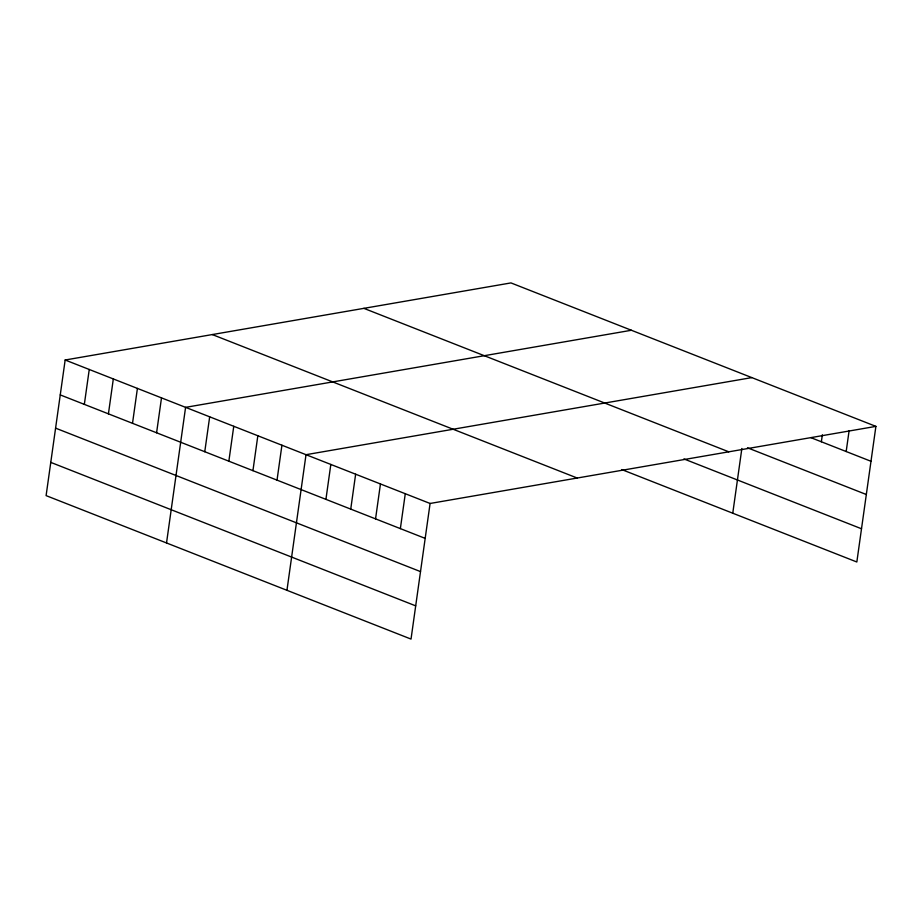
<?xml version="1.0" encoding="UTF-8"?>
<svg xmlns="http://www.w3.org/2000/svg" width="922" height="922" viewBox="0 0 922 922"><rect width="100%" height="100%" fill="white"/><g stroke="black" fill="none" stroke-linecap="round" stroke-linejoin="round"><path stroke-width="1.38" d="M875.9 426.379L510.972 282.916L65.162 360.006L46.1 495.621L411.028 639.084L430.09 503.47L875.9 426.379L856.838 561.994L621.705 469.552M84.34 404.378L89.25 369.468M108.427 413.851L113.325 378.942M132.514 423.313L137.413 388.404M156.59 432.787L161.5 397.878M166.525 542.966L185.587 407.351L631.397 330.26M204.765 451.722L209.674 416.813M228.852 461.184L233.762 426.287M252.939 470.658L257.837 435.749M277.026 480.132L281.925 445.222M286.949 590.311L306.012 454.696L751.822 377.605M325.927 499.355L330.825 464.446M350.74 509.105L355.638 474.208M375.554 518.867L380.452 483.958M400.367 528.617L405.277 493.719M732.76 513.22L741.864 448.484M821.364 441.776L822.343 434.792M846.177 451.526L849.127 430.586M810.911 437.662L870.99 461.288M747.477 447.792L866.323 494.515M363.856 308.351L728.783 451.815M683.917 458.937L861.505 528.767M212.279 334.559L577.207 478.034M65.162 360.006L430.09 503.47M60.253 394.904L425.18 538.379M55.585 428.142L420.513 571.605M50.768 462.383L415.695 605.858"/></g></svg>
